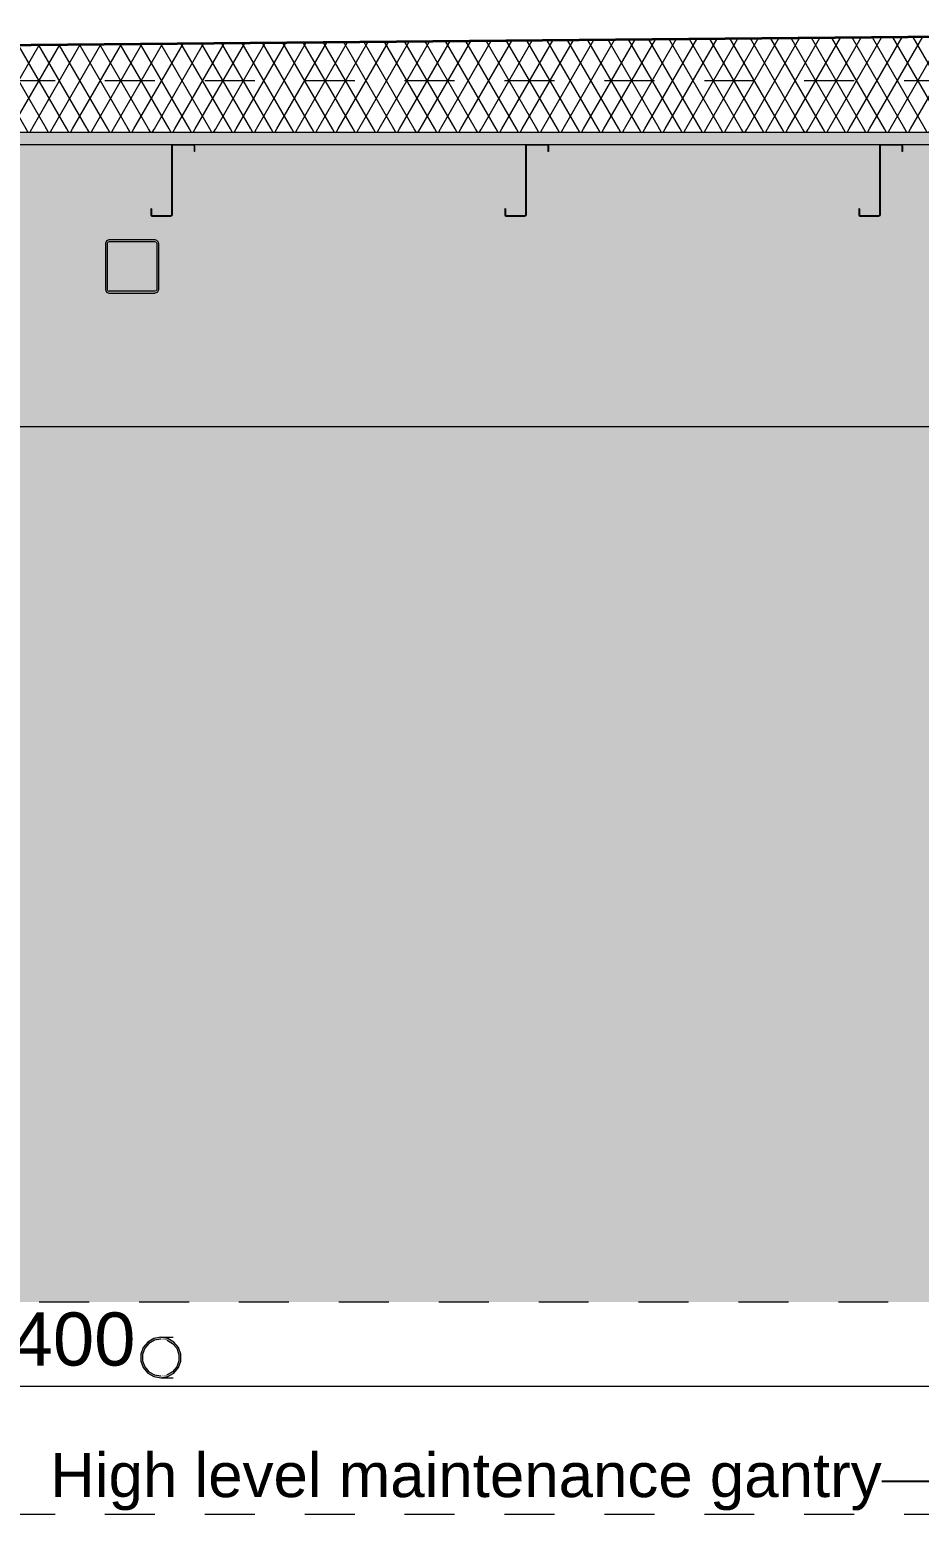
# Model space of a CAD drawing. Header units: millimetres. Extents: x -48147 to 1392261, y -496296 to 18123.
# Drawn here: x 1362008 to 1364522, y -483696 to -479502 of the extents above; entities that cross this region are included whole.
import ezdxf

# ---------------------------------------------------------------- set-up
doc = ezdxf.new("R2010")
doc.units = ezdxf.units.MM
doc.header["$MEASUREMENT"] = 0
doc.linetypes.add('Dashed', pattern=[2822.222233, 1411.111116, -1411.111116])
doc.linetypes.add('Wipeout_Contour', pattern=[1000, 0, -1000])
for name, color, linetype, lineweight, true_color in [('0_Pen_No__105', 7, 'Continuous', 15, 0xa6a6a6), ('A-20-M_Roof_Pen_No__53', 7, 'Continuous', 35, 0x444444), ('A-95-P_Drawing_Pen_No__62', 7, 'Continuous', 20, 0xaaaaaa), ('New_A-20-M_Roof_Pen_No__149', 7, 'Continuous', 0, 0x2a2a2a), ('New_A-20-M_Roof_Pen_No__81', 7, 'Continuous', 20, 0x6a6a6a)]:
    doc.layers.add(name, color=color, linetype=linetype, lineweight=lineweight, true_color=true_color)
for name, color, linetype, lineweight in [('0_Pen_No__191', 7, 'Continuous', 5), ('0_Pen_No__85', 8, 'Continuous', 20), ('A-20-M_Roof_Pen_No__85', 8, 'Continuous', 20), ('A-95-D_1_20_Pen_No__1', 7, 'Continuous', 13), ('A-95-P_Drawing_Pen_No__2', 8, 'Continuous', 15), ('New_A-20-M_Roof_Pen_No__4', 7, 'Continuous', 20), ('New_A-20-M_Roof_Pen_No__85', 8, 'Continuous', 20), ('New_S-280-M_STRUCT_FRAME.IFC Import_Pen_No__1', 7, 'Continuous', 13), ('New_S-280-M_STRUCT_FRAME.IFC Import_Pen_No__160', 5, 'Continuous', 200), ('New_S-280-M_STRUCT_FRAME.IFC Import_Pen_No__90', 8, 'Continuous', 20)]:
    doc.layers.add(name, color=color, linetype=linetype, lineweight=lineweight)
for name, color, linetype in [('A-20-M_Roof', 7, 'Continuous'), ('A-95-D_1_20', 7, 'Continuous'), ('A-95-P_Drawing', 7, 'Continuous'), ('New_A-20-M_Roof', 7, 'Continuous'), ('New_S-280-M_STRUCT_FRAME.IFC Import', 7, 'Continuous')]:
    doc.layers.add(name, color=color, linetype=linetype)
doc.styles.add('GENERATED_STYLE_1', font='')
doc.styles.add('GENERATED_STYLE_2', font='')
doc.styles.get('GENERATED_STYLE_1').set_extended_font_data('Swis721 BT')
doc.styles.get('GENERATED_STYLE_2').set_extended_font_data('Arial')
doc.dimstyles.new('GENERATED_STYLE__6', dxfattribs={"dimtxt": 150, "dimasz": 47.5, "dimexe": 0.18, "dimexo": 0, "dimgap": 0.09, "dimtad": 1, "dimtih": 1, "dimtoh": 1, "dimdec": 0, "dimzin": 0, "dimdsep": 46, "dimtxsty": 'GENERATED_STYLE_2', "dimblk": 'ARROWHEAD_2', "dimblk1": 'ARROWHEAD_2', "dimblk2": 'ARROWHEAD_2', "dimcen": 0.09, "dimclrd": 7, "dimclre": 7, "dimclrt": 7, "dimadec": 0, "dimazin": 0, "dimtfac": 1, "dimtdec": 4, "dimtmove": 0, "dimatfit": 3, "dimfxl": 1, "dimtolj": 1, "dimtzin": 0, "dimarcsym": 0})
doc.dimstyles.new('GENERATED_STYLE__8', dxfattribs={"dimtxt": 0.18, "dimasz": 182.4, "dimexe": 0.18, "dimexo": 0.0625, "dimgap": 0.09, "dimtad": 0, "dimtih": 1, "dimtoh": 1, "dimdec": 4, "dimzin": 0, "dimdsep": 46, "dimcen": 0.09, "dimadec": 0, "dimazin": 0, "dimtfac": 1, "dimtdec": 4, "dimtmove": 0, "dimatfit": 3, "dimldrblk": 'ARROWHEAD_5', "dimfxl": 1, "dimtolj": 1, "dimtzin": 0, "dimarcsym": 0})
pattern_1 = [(60, (1317838.7, -491795.517), (-43.30127, 25), []), (120, (1317838.7, -491795.517), (43.30127, 25), [])]

# ---------------------------------------------------------------- blocks, each defined once
blk = doc.blocks.new('Section Elem_90_1', base_point=(1317838.7, -491795.5))
at = {"layer": 'New_A-20-M_Roof_Pen_No__4', "linetype": 'Continuous'}
for p, q in [((1362412, -479826.5), (1361167.2, -479826.5)), ((1363412, -479826.5), (1362471.2, -479826.5)), ((1364412, -479826.5), (1363471.2, -479826.5)), ((1365412, -479826.5), (1364471.2, -479826.5))]:
    blk.add_line(p, q, dxfattribs=at)
at = {"layer": 'New_A-20-M_Roof_Pen_No__4', "linetype": 'Continuous', "flags": 128}
for points in [[(1362471.2, -479826.5), (1362471, -479826.5), (1362412, -479826.5)], [(1363471.2, -479826.5), (1363471, -479826.5), (1363412, -479826.5)], [(1364471.2, -479826.5), (1364471, -479826.5), (1364412, -479826.5)]]:
    blk.add_lwpolyline(points, dxfattribs=at)
at = {"color": 254, "linetype": 'Wipeout_Contour', "lineweight": 0, "ltscale": 5777474.497279745}
blk.add_wipeout([(1370945.7, -479791.5), (1370945.7, -479781.5), (1353754.3, -479781.5), (1353754.3, -479791.5)], dxfattribs=at).dxf.layer = 'New_A-20-M_Roof'
at = {"layer": 'New_A-20-M_Roof_Pen_No__81', "linetype": 'Continuous', "lineweight": 0, "true_color": 0x353535}
blk.add_hatch(color=250, dxfattribs=at).paths.add_polyline_path([(1353754.3, -479826.5), (1370945.7, -479826.5), (1370945.7, -479791.5), (1353754.3, -479791.5)])
at = {"layer": 'New_A-20-M_Roof_Pen_No__85', "linetype": 'Continuous'}
h = blk.add_hatch(dxfattribs=at)
h.set_pattern_fill('Batt_Insulation_0001', color=256, style=0, pattern_type=2)
h.set_pattern_definition(pattern_1)
h.paths.add_polyline_path([(1370945.7, -479791.5), (1370945.7, -479781.5), (1353754.3, -479781.5), (1353754.3, -479791.5)])
at = {"layer": 'New_A-20-M_Roof_Pen_No__149', "linetype": 'Continuous'}
blk.add_line((1370945.7, -479791.5), (1353754.3, -479791.5), dxfattribs=at)
blk = doc.blocks.new('Section Elem_93_1', base_point=(1317838.7, -491795.5))
at = {"color": 254, "linetype": 'Wipeout_Contour', "lineweight": 0, "ltscale": 5768886.640190291}
blk.add_wipeout([(1353754.3, -479620.4), (1366656.6, -479502.7), (1366451.9, -479502.9), (1353754.3, -479618.7)], dxfattribs=at).dxf.layer = 'A-20-M_Roof'
at = {"color": 254, "linetype": 'Wipeout_Contour', "lineweight": 0, "ltscale": 5768197.533775664}
blk.add_wipeout([(1353754.3, -479614.4), (1353754.3, -479618.7), (1366451.1, -479502.9), (1365928.9, -479503.3)], dxfattribs=at).dxf.layer = 'A-20-M_Roof'
at = {"color": 254, "linetype": 'Wipeout_Contour', "lineweight": 0, "ltscale": 5767355.52019865}
blk.add_wipeout([(1353754.3, -479611.7), (1353754.3, -479613.9), (1365879.3, -479503.4), (1365610.7, -479503.6)], dxfattribs=at).dxf.layer = 'A-20-M_Roof'
at = {"color": 254, "linetype": 'Wipeout_Contour', "lineweight": 0, "ltscale": 5767656.564713323}
blk.add_wipeout([(1353754.3, -479614), (1353754.3, -479614.4), (1365928.2, -479503.3), (1365880.1, -479503.4)], dxfattribs=at).dxf.layer = 'A-20-M_Roof'
at = {"color": 254, "linetype": 'Wipeout_Contour', "lineweight": 0, "ltscale": 7218921.064557364}
blk.add_wipeout([(1366656.6, -479502.7), (1353754.3, -479620.4), (1353754.3, -479781.5), (1367377.7, -479781.5), (1367377.7, -479501.5)], dxfattribs=at).dxf.layer = 'A-20-M_Roof'
at = {"layer": 'A-20-M_Roof_Pen_No__85', "linetype": 'Continuous'}
h = blk.add_hatch(dxfattribs=at)
h.set_pattern_fill('Batt_Insulation_0001', color=256, style=0, pattern_type=2)
h.set_pattern_definition(pattern_1)
h.paths.add_polyline_path([(1366656.6, -479502.7), (1353754.3, -479620.4), (1353754.3, -479781.5), (1367377.7, -479781.5), (1367377.7, -479501.5)])
at = {"layer": 'A-20-M_Roof_Pen_No__53', "linetype": 'Continuous', "flags": 128}
blk.add_lwpolyline([(1367377.7, -479501.5), (1366656.6, -479502.7), (1353754.3, -479620.4)], dxfattribs=at)
blk = doc.blocks.new('Section Elem_104_1', base_point=(1317838.7, -491795.5))
at = {"layer": 'New_S-280-M_STRUCT_FRAME.IFC Import_Pen_No__160', "linetype": 'Continuous', "lineweight": 0, "true_color": 0x00007f}
h = blk.add_hatch(color=176, dxfattribs=at)
h.paths.add_polyline_path([(1362222.3, -480105.5), (1362222.3, -480235.5), (1362225.2, -480242.6), (1362232.3, -480245.5), (1362362.3, -480245.5), (1362369.3, -480242.6), (1362372.3, -480235.5), (1362372.3, -480105.5), (1362369.3, -480098.4), (1362362.3, -480095.5), (1362232.3, -480095.5), (1362225.2, -480098.4)])
h.paths.add_polyline_path([(1362362.3, -480100.5), (1362365.8, -480102), (1362367.3, -480105.5), (1362367.3, -480235.5), (1362365.8, -480239.1), (1362362.3, -480240.5), (1362232.3, -480240.5), (1362228.7, -480239.1), (1362227.3, -480235.5), (1362227.3, -480105.5), (1362228.7, -480102), (1362232.3, -480100.5)], flags=0)
at = {"layer": 'New_S-280-M_STRUCT_FRAME.IFC Import_Pen_No__1', "linetype": 'Continuous', "flags": 128}
for points in [[(1362225.2, -480098.4), (1362222.3, -480105.5), (1362222.3, -480235.5), (1362225.2, -480242.6)], [(1362362.3, -480095.5), (1362232.3, -480095.5), (1362225.2, -480098.4)], [(1362365.8, -480102), (1362362.3, -480100.5), (1362232.4, -480100.5)], [(1362365.8, -480102), (1362367.3, -480105.5), (1362367.3, -480235.5), (1362365.8, -480239.1)], [(1362225.2, -480242.6), (1362232.3, -480245.5), (1362362.3, -480245.5)], [(1362365.8, -480239.1), (1362362.3, -480240.5), (1362232.4, -480240.5)]]:
    blk.add_lwpolyline(points, dxfattribs=at)
blk = doc.blocks.new('Section Elem_120_1', base_point=(1317838.7, -491795.5))
at = {"layer": 'New_S-280-M_STRUCT_FRAME.IFC Import_Pen_No__160', "linetype": 'Continuous', "lineweight": 0, "true_color": 0x00007f}
blk.add_hatch(color=176, dxfattribs=at).paths.add_polyline_path([(1364474, -479829.5), (1364473.2, -479827.4), (1364471, -479826.5), (1364412, -479826.5), (1364409.9, -479827.4), (1364409, -479829.5), (1364409, -480025.5), (1364408.6, -480026.6), (1364407.5, -480027), (1364353.5, -480027), (1364352.5, -480026.6), (1364352, -480025.5), (1364352, -480007.5), (1364350.5, -480007.5), (1364350.5, -480025.5), (1364351.4, -480027.6), (1364353.5, -480028.5), (1364407.5, -480028.5), (1364409.7, -480027.6), (1364410.5, -480025.5), (1364410.5, -479829.5), (1364411, -479828.5), (1364412, -479828), (1364471, -479828), (1364472.1, -479828.5), (1364472.5, -479829.5), (1364472.5, -479845.5), (1364474, -479845.5)])
at = {"layer": 'New_S-280-M_STRUCT_FRAME.IFC Import_Pen_No__1', "linetype": 'Continuous'}
for p, q in [((1364412, -479826.5), (1364409.9, -479827.4)), ((1364474, -479845.5), (1364472.5, -479845.5)), ((1364352, -480007.5), (1364350.5, -480007.5))]:
    blk.add_line(p, q, dxfattribs=at)
at = {"layer": 'New_S-280-M_STRUCT_FRAME.IFC Import_Pen_No__1', "linetype": 'Continuous', "flags": 128}
for points in [[(1364409.9, -479827.4), (1364409, -479829.5), (1364409, -480025.5), (1364408.6, -480026.6)], [(1364472.1, -479828.5), (1364471, -479828), (1364412.2, -479828)], [(1364472.1, -479828.5), (1364472.5, -479829.5), (1364472.5, -479845.5)], [(1364350.5, -480007.5), (1364350.5, -480025.5), (1364351.4, -480027.6)], [(1364351.4, -480027.6), (1364353.5, -480028.5), (1364407.5, -480028.5)], [(1364408.6, -480026.6), (1364407.5, -480027), (1364353.7, -480027)]]:
    blk.add_lwpolyline(points, dxfattribs=at)
blk = doc.blocks.new('Section Elem_121_1', base_point=(1317838.7, -491795.5))
at = {"layer": 'New_S-280-M_STRUCT_FRAME.IFC Import_Pen_No__160', "linetype": 'Continuous', "lineweight": 0, "true_color": 0x00007f}
blk.add_hatch(color=176, dxfattribs=at).paths.add_polyline_path([(1363474, -479829.5), (1363473.2, -479827.4), (1363471, -479826.5), (1363412, -479826.5), (1363409.9, -479827.4), (1363409, -479829.5), (1363409, -480025.5), (1363408.6, -480026.6), (1363407.5, -480027), (1363353.5, -480027), (1363352.5, -480026.6), (1363352, -480025.5), (1363352, -480007.5), (1363350.5, -480007.5), (1363350.5, -480025.5), (1363351.4, -480027.6), (1363353.5, -480028.5), (1363407.5, -480028.5), (1363409.7, -480027.6), (1363410.5, -480025.5), (1363410.5, -479829.5), (1363411, -479828.5), (1363412, -479828), (1363471, -479828), (1363472.1, -479828.5), (1363472.5, -479829.5), (1363472.5, -479845.5), (1363474, -479845.5)])
at = {"layer": 'New_S-280-M_STRUCT_FRAME.IFC Import_Pen_No__1', "linetype": 'Continuous'}
for p, q in [((1363412, -479826.5), (1363409.9, -479827.4)), ((1363474, -479845.5), (1363472.5, -479845.5)), ((1363352, -480007.5), (1363350.5, -480007.5))]:
    blk.add_line(p, q, dxfattribs=at)
at = {"layer": 'New_S-280-M_STRUCT_FRAME.IFC Import_Pen_No__1', "linetype": 'Continuous', "flags": 128}
for points in [[(1363409.9, -479827.4), (1363409, -479829.5), (1363409, -480025.5), (1363408.6, -480026.6)], [(1363472.1, -479828.5), (1363471, -479828), (1363412.2, -479828)], [(1363472.1, -479828.5), (1363472.5, -479829.5), (1363472.5, -479845.5)], [(1363350.5, -480007.5), (1363350.5, -480025.5), (1363351.4, -480027.6)], [(1363351.4, -480027.6), (1363353.5, -480028.5), (1363407.5, -480028.5)], [(1363408.6, -480026.6), (1363407.5, -480027), (1363353.7, -480027)]]:
    blk.add_lwpolyline(points, dxfattribs=at)
blk = doc.blocks.new('Section Elem_122_1', base_point=(1317838.7, -491795.5))
at = {"layer": 'New_S-280-M_STRUCT_FRAME.IFC Import_Pen_No__160', "linetype": 'Continuous', "lineweight": 0, "true_color": 0x00007f}
blk.add_hatch(color=176, dxfattribs=at).paths.add_polyline_path([(1362474, -479829.5), (1362473.2, -479827.4), (1362471, -479826.5), (1362412, -479826.5), (1362409.9, -479827.4), (1362409, -479829.5), (1362409, -480025.5), (1362408.6, -480026.6), (1362407.5, -480027), (1362353.5, -480027), (1362352.5, -480026.6), (1362352, -480025.5), (1362352, -480007.5), (1362350.5, -480007.5), (1362350.5, -480025.5), (1362351.4, -480027.6), (1362353.5, -480028.5), (1362407.5, -480028.5), (1362409.7, -480027.6), (1362410.5, -480025.5), (1362410.5, -479829.5), (1362411, -479828.5), (1362412, -479828), (1362471, -479828), (1362472.1, -479828.5), (1362472.5, -479829.5), (1362472.5, -479845.5), (1362474, -479845.5)])
at = {"layer": 'New_S-280-M_STRUCT_FRAME.IFC Import_Pen_No__1', "linetype": 'Continuous'}
for p, q in [((1362412, -479826.5), (1362409.9, -479827.4)), ((1362474, -479845.5), (1362472.5, -479845.5)), ((1362352, -480007.5), (1362350.5, -480007.5))]:
    blk.add_line(p, q, dxfattribs=at)
at = {"layer": 'New_S-280-M_STRUCT_FRAME.IFC Import_Pen_No__1', "linetype": 'Continuous', "flags": 128}
for points in [[(1362409.9, -479827.4), (1362409, -479829.5), (1362409, -480025.5), (1362408.6, -480026.6)], [(1362472.1, -479828.5), (1362471, -479828), (1362412.2, -479828)], [(1362472.1, -479828.5), (1362472.5, -479829.5), (1362472.5, -479845.5)], [(1362350.5, -480007.5), (1362350.5, -480025.5), (1362351.4, -480027.6)], [(1362351.4, -480027.6), (1362353.5, -480028.5), (1362407.5, -480028.5)], [(1362408.6, -480026.6), (1362407.5, -480027), (1362353.7, -480027)]]:
    blk.add_lwpolyline(points, dxfattribs=at)
blk = doc.blocks.new('Section Elem_133_1', base_point=(1317838.7, -491795.5))
at = {"color": 254, "linetype": 'Wipeout_Contour', "lineweight": 0, "ltscale": 5782180.408232628}
blk.add_wipeout([(1362385.5, -483195.5), (1362405.1, -483199), (1362405.1, -483199), (1362385.6, -483195.5)], dxfattribs=at).dxf.layer = 'New_S-280-M_STRUCT_FRAME.IFC Import'
at = {"color": 254, "linetype": 'Wipeout_Contour', "lineweight": 0, "ltscale": 5782328.641701037}
blk.add_wipeout([(1362385.5, -483309.8), (1362385.6, -483309.8), (1362405.1, -483306.4), (1362405.1, -483306.4)], dxfattribs=at).dxf.layer = 'New_S-280-M_STRUCT_FRAME.IFC Import'
at = {"color": 254, "linetype": 'Wipeout_Contour', "lineweight": 0, "ltscale": 5782218.273616447}
blk.add_wipeout([(1362403, -483195.5), (1362388.2, -483195.5), (1362407.8, -483199), (1362422.5, -483199)], dxfattribs=at).dxf.layer = 'New_S-280-M_STRUCT_FRAME.IFC Import'
at = {"color": 254, "linetype": 'Wipeout_Contour', "lineweight": 0, "ltscale": 5782332.94426889}
blk.add_wipeout([(1362405.9, -483306.4), (1362386.3, -483309.8), (1362387, -483309.8), (1362406.6, -483306.4)], dxfattribs=at).dxf.layer = 'New_S-280-M_STRUCT_FRAME.IFC Import'
at = {"layer": 'New_S-280-M_STRUCT_FRAME.IFC Import_Pen_No__1', "linetype": 'Continuous'}
blk.add_line((1362378.5, -483195.5), (1362378.6, -483195.5), dxfattribs=at)
at = {"layer": 'New_S-280-M_STRUCT_FRAME.IFC Import_Pen_No__90', "linetype": 'Continuous'}
blk.add_line((1362378.7, -483195.5), (1362378.5, -483195.5), dxfattribs=at)
at = {"color": 254, "linetype": 'Wipeout_Contour', "lineweight": 0, "ltscale": 5782246.615579471}
blk.add_wipeout([(1362403.1, -483195.5), (1362403.1, -483195.5), (1362422.7, -483199), (1362422.7, -483199)], dxfattribs=at).dxf.layer = 'New_S-280-M_STRUCT_FRAME.IFC Import'
at = {"color": 254, "linetype": 'Wipeout_Contour', "lineweight": 0, "ltscale": 5782366.506114351}
blk.add_wipeout([(1362388.2, -483309.8), (1362403, -483309.8), (1362422.5, -483306.4), (1362407.8, -483306.4)], dxfattribs=at).dxf.layer = 'New_S-280-M_STRUCT_FRAME.IFC Import'
at = {"layer": 'New_S-280-M_STRUCT_FRAME.IFC Import_Pen_No__1', "linetype": 'Continuous', "flags": 128}
blk.add_lwpolyline([(1362378.5, -483195.5), (1362358.9, -483199), (1362341.7, -483208.9), (1362328.9, -483224.1), (1362322.1, -483242.7), (1362322.1, -483262.6), (1362328.9, -483281.2), (1362341.7, -483296.4), (1362358.9, -483306.4), (1362378.5, -483309.8), (1362378.6, -483309.8)], dxfattribs=at)
at = {"layer": 'New_S-280-M_STRUCT_FRAME.IFC Import_Pen_No__90', "linetype": 'Continuous'}
blk.add_line((1362378.7, -483309.8), (1362378.5, -483309.8), dxfattribs=at)
at = {"color": 254, "linetype": 'Wipeout_Contour', "lineweight": 0, "ltscale": 5782252.799814396}
blk.add_wipeout([(1362404.8, -483195.5), (1362404.7, -483195.5), (1362424.3, -483199), (1362424.4, -483199)], dxfattribs=at).dxf.layer = 'New_S-280-M_STRUCT_FRAME.IFC Import'
at = {"color": 254, "linetype": 'Wipeout_Contour', "lineweight": 0, "ltscale": 5782394.847350633}
blk.add_wipeout([(1362403.1, -483309.8), (1362403.1, -483309.8), (1362422.7, -483306.4), (1362422.7, -483306.4)], dxfattribs=at).dxf.layer = 'New_S-280-M_STRUCT_FRAME.IFC Import'
at = {"color": 254, "linetype": 'Wipeout_Contour', "lineweight": 0, "ltscale": 5782401.031427026}
blk.add_wipeout([(1362424.3, -483306.4), (1362404.7, -483309.8), (1362404.8, -483309.8), (1362424.4, -483306.4)], dxfattribs=at).dxf.layer = 'New_S-280-M_STRUCT_FRAME.IFC Import'
at = {"layer": 'New_S-280-M_STRUCT_FRAME.IFC Import_Pen_No__160', "linetype": 'Continuous', "lineweight": 0, "true_color": 0x00007f}
h = blk.add_hatch(color=176, dxfattribs=at)
h.paths.add_polyline_path([(1362378.5, -483309.8), (1362398.1, -483306.4), (1362415.3, -483296.4), (1362428.1, -483281.2), (1362434.9, -483262.6), (1362434.9, -483242.7), (1362428.1, -483224.1), (1362415.3, -483208.9), (1362398.1, -483199), (1362378.5, -483195.5), (1362358.9, -483199), (1362341.7, -483208.9), (1362328.9, -483224.1), (1362322.1, -483242.7), (1362322.1, -483262.6), (1362328.9, -483281.2), (1362341.7, -483296.4), (1362358.9, -483306.4)])
h.paths.add_polyline_path([(1362378.5, -483304.8), (1362360.6, -483301.7), (1362344.9, -483292.6), (1362333.3, -483278.7), (1362327.1, -483261.7), (1362327.1, -483243.6), (1362333.3, -483226.6), (1362344.9, -483212.7), (1362360.6, -483203.7), (1362378.5, -483200.5), (1362396.4, -483203.7), (1362412.1, -483212.7), (1362423.8, -483226.6), (1362430, -483243.6), (1362430, -483261.7), (1362423.8, -483278.7), (1362412.1, -483292.6), (1362396.4, -483301.7)], flags=0)
at = {"layer": 'New_S-280-M_STRUCT_FRAME.IFC Import_Pen_No__1', "linetype": 'Continuous', "flags": 128}
blk.add_lwpolyline([(1362378.6, -483200.5), (1362396.4, -483203.7), (1362412.1, -483212.7), (1362423.8, -483226.6), (1362430, -483243.6), (1362430, -483261.7), (1362423.8, -483278.7), (1362412.1, -483292.6), (1362396.4, -483301.7), (1362378.6, -483304.8)], dxfattribs=at)
blk = doc.blocks.new('Section Elem_147_1', base_point=(1317838.7, -491795.5))
at = {"layer": 'New_S-280-M_STRUCT_FRAME.IFC Import_Pen_No__160', "linetype": 'Continuous', "lineweight": 0, "true_color": 0x00007f}
for points in [[(1362227.3, -480105.5), (1362227.3, -480235.5), (1362228.7, -480239.1), (1362232.3, -480240.5), (1362232.4, -480240.5), (1362228.9, -480239.1), (1362227.4, -480235.5), (1362227.4, -480105.5), (1362228.9, -480102), (1362232.4, -480100.5), (1362232.3, -480100.5), (1362228.7, -480102)], [(1362362.3, -480245.5), (1362362.4, -480245.5), (1362369.5, -480242.6), (1362372.4, -480235.5), (1362372.4, -480105.5), (1362369.5, -480098.4), (1362362.4, -480095.5), (1362362.3, -480095.5), (1362369.3, -480098.4), (1362372.3, -480105.5), (1362372.3, -480235.5), (1362369.3, -480242.6)]]:
    blk.add_hatch(color=176, dxfattribs=at).paths.add_polyline_path(points)
at = {"layer": 'New_S-280-M_STRUCT_FRAME.IFC Import_Pen_No__1', "linetype": 'Continuous'}
for p, q in [((1362232.4, -480100.5), (1362228.9, -480102)), ((1362228.9, -480239.1), (1362232.4, -480240.5))]:
    blk.add_line(p, q, dxfattribs=at)
at = {"layer": 'New_S-280-M_STRUCT_FRAME.IFC Import_Pen_No__1', "linetype": 'Continuous', "flags": 128}
for points in [[(1362228.9, -480102), (1362227.4, -480105.5), (1362227.4, -480235.5), (1362228.9, -480239.1)], [(1362369.5, -480098.4), (1362362.4, -480095.5), (1362362.3, -480095.5)], [(1362369.5, -480098.4), (1362372.4, -480105.5), (1362372.4, -480235.5), (1362369.5, -480242.6)], [(1362369.5, -480242.6), (1362362.4, -480245.5), (1362362.3, -480245.5)]]:
    blk.add_lwpolyline(points, dxfattribs=at)
blk = doc.blocks.new('Section Elem_162_1', base_point=(1317838.7, -491795.5))
at = {"layer": 'New_S-280-M_STRUCT_FRAME.IFC Import_Pen_No__160', "linetype": 'Continuous', "lineweight": 0, "true_color": 0x00007f}
for points in [[(1364409.7, -480027.6), (1364407.5, -480028.5), (1364407.7, -480028.5), (1364409.8, -480027.6), (1364410.7, -480025.5), (1364410.7, -479829.5), (1364411.1, -479828.5), (1364412.2, -479828), (1364412, -479828), (1364411, -479828.5), (1364410.5, -479829.5), (1364410.5, -480025.5)], [(1364471, -479826.5), (1364473.2, -479827.4), (1364474, -479829.5), (1364474, -479845.5), (1364474.2, -479845.5), (1364474.2, -479829.5), (1364473.3, -479827.4), (1364471.2, -479826.5)], [(1364352.2, -480007.5), (1364352, -480007.5), (1364352, -480025.5), (1364352.5, -480026.6), (1364353.5, -480027), (1364353.7, -480027), (1364352.6, -480026.6), (1364352.2, -480025.5)]]:
    blk.add_hatch(color=176, dxfattribs=at).paths.add_polyline_path(points)
at = {"layer": 'New_S-280-M_STRUCT_FRAME.IFC Import_Pen_No__1', "linetype": 'Continuous'}
for p, q in [((1364412.2, -479828), (1364411.1, -479828.5)), ((1364471.2, -479826.5), (1364473.3, -479827.4)), ((1364474.2, -479845.5), (1364474, -479845.5)), ((1364352.2, -480007.5), (1364352, -480007.5)), ((1364352.6, -480026.6), (1364353.7, -480027))]:
    blk.add_line(p, q, dxfattribs=at)
at = {"layer": 'New_S-280-M_STRUCT_FRAME.IFC Import_Pen_No__1', "linetype": 'Continuous', "flags": 128}
for points in [[(1364411.1, -479828.5), (1364410.7, -479829.5), (1364410.7, -480025.5), (1364409.8, -480027.6)], [(1364473.3, -479827.4), (1364474.2, -479829.5), (1364474.2, -479845.5)], [(1364352.2, -480007.5), (1364352.2, -480025.5), (1364352.6, -480026.6)], [(1364409.8, -480027.6), (1364407.7, -480028.5), (1364407.5, -480028.5)]]:
    blk.add_lwpolyline(points, dxfattribs=at)
blk = doc.blocks.new('Section Elem_163_1', base_point=(1317838.7, -491795.5))
at = {"layer": 'New_S-280-M_STRUCT_FRAME.IFC Import_Pen_No__160', "linetype": 'Continuous', "lineweight": 0, "true_color": 0x00007f}
for points in [[(1363409.7, -480027.6), (1363407.5, -480028.5), (1363407.7, -480028.5), (1363409.8, -480027.6), (1363410.7, -480025.5), (1363410.7, -479829.5), (1363411.1, -479828.5), (1363412.2, -479828), (1363412, -479828), (1363411, -479828.5), (1363410.5, -479829.5), (1363410.5, -480025.5)], [(1363471, -479826.5), (1363473.2, -479827.4), (1363474, -479829.5), (1363474, -479845.5), (1363474.2, -479845.5), (1363474.2, -479829.5), (1363473.3, -479827.4), (1363471.2, -479826.5)], [(1363352.2, -480007.5), (1363352, -480007.5), (1363352, -480025.5), (1363352.5, -480026.6), (1363353.5, -480027), (1363353.7, -480027), (1363352.6, -480026.6), (1363352.2, -480025.5)]]:
    blk.add_hatch(color=176, dxfattribs=at).paths.add_polyline_path(points)
at = {"layer": 'New_S-280-M_STRUCT_FRAME.IFC Import_Pen_No__1', "linetype": 'Continuous'}
for p, q in [((1363412.2, -479828), (1363411.1, -479828.5)), ((1363471.2, -479826.5), (1363473.3, -479827.4)), ((1363474.2, -479845.5), (1363474, -479845.5)), ((1363352.2, -480007.5), (1363352, -480007.5)), ((1363352.6, -480026.6), (1363353.7, -480027))]:
    blk.add_line(p, q, dxfattribs=at)
at = {"layer": 'New_S-280-M_STRUCT_FRAME.IFC Import_Pen_No__1', "linetype": 'Continuous', "flags": 128}
for points in [[(1363411.1, -479828.5), (1363410.7, -479829.5), (1363410.7, -480025.5), (1363409.8, -480027.6)], [(1363473.3, -479827.4), (1363474.2, -479829.5), (1363474.2, -479845.5)], [(1363352.2, -480007.5), (1363352.2, -480025.5), (1363352.6, -480026.6)], [(1363409.8, -480027.6), (1363407.7, -480028.5), (1363407.5, -480028.5)]]:
    blk.add_lwpolyline(points, dxfattribs=at)
blk = doc.blocks.new('Section Elem_164_1', base_point=(1317838.7, -491795.5))
at = {"layer": 'New_S-280-M_STRUCT_FRAME.IFC Import_Pen_No__160', "linetype": 'Continuous', "lineweight": 0, "true_color": 0x00007f}
for points in [[(1362409.7, -480027.6), (1362407.5, -480028.5), (1362407.7, -480028.5), (1362409.8, -480027.6), (1362410.7, -480025.5), (1362410.7, -479829.5), (1362411.1, -479828.5), (1362412.2, -479828), (1362412, -479828), (1362411, -479828.5), (1362410.5, -479829.5), (1362410.5, -480025.5)], [(1362471, -479826.5), (1362473.2, -479827.4), (1362474, -479829.5), (1362474, -479845.5), (1362474.2, -479845.5), (1362474.2, -479829.5), (1362473.3, -479827.4), (1362471.2, -479826.5)], [(1362352.2, -480007.5), (1362352, -480007.5), (1362352, -480025.5), (1362352.5, -480026.6), (1362353.5, -480027), (1362353.7, -480027), (1362352.6, -480026.6), (1362352.2, -480025.5)]]:
    blk.add_hatch(color=176, dxfattribs=at).paths.add_polyline_path(points)
at = {"layer": 'New_S-280-M_STRUCT_FRAME.IFC Import_Pen_No__1', "linetype": 'Continuous'}
for p, q in [((1362412.2, -479828), (1362411.1, -479828.5)), ((1362471.2, -479826.5), (1362473.3, -479827.4)), ((1362474.2, -479845.5), (1362474, -479845.5)), ((1362352.2, -480007.5), (1362352, -480007.5)), ((1362352.6, -480026.6), (1362353.7, -480027))]:
    blk.add_line(p, q, dxfattribs=at)
at = {"layer": 'New_S-280-M_STRUCT_FRAME.IFC Import_Pen_No__1', "linetype": 'Continuous', "flags": 128}
for points in [[(1362411.1, -479828.5), (1362410.7, -479829.5), (1362410.7, -480025.5), (1362409.8, -480027.6)], [(1362473.3, -479827.4), (1362474.2, -479829.5), (1362474.2, -479845.5)], [(1362352.2, -480007.5), (1362352.2, -480025.5), (1362352.6, -480026.6)], [(1362409.8, -480027.6), (1362407.7, -480028.5), (1362407.5, -480028.5)]]:
    blk.add_lwpolyline(points, dxfattribs=at)
blk = doc.blocks.new('Section Elem_175_1', base_point=(1317838.7, -491795.5))
at = {"color": 254, "linetype": 'Wipeout_Contour', "lineweight": 0, "ltscale": 5782100.025671229}
blk.add_wipeout([(1362378.6, -483200.5), (1362360.8, -483203.7), (1362367.7, -483203.7), (1362382, -483201.1)], dxfattribs=at).dxf.layer = 'New_S-280-M_STRUCT_FRAME.IFC Import'
at = {"color": 254, "linetype": 'Wipeout_Contour', "lineweight": 0, "ltscale": 5782234.742026192}
blk.add_wipeout([(1362367.7, -483301.7), (1362360.8, -483301.7), (1362378.6, -483304.8), (1362382, -483304.2)], dxfattribs=at).dxf.layer = 'New_S-280-M_STRUCT_FRAME.IFC Import'
at = {"color": 254, "linetype": 'Wipeout_Contour', "lineweight": 0, "ltscale": 5782135.262491703}
blk.add_wipeout([(1362367.7, -483203.7), (1362385.2, -483203.7), (1362390.8, -483202.7), (1362382, -483201.1)], dxfattribs=at).dxf.layer = 'New_S-280-M_STRUCT_FRAME.IFC Import'
at = {"color": 254, "linetype": 'Wipeout_Contour', "lineweight": 0, "ltscale": 5782268.259625699}
blk.add_wipeout([(1362367.7, -483301.7), (1362382, -483304.2), (1362390.8, -483302.7), (1362385.2, -483301.7)], dxfattribs=at).dxf.layer = 'New_S-280-M_STRUCT_FRAME.IFC Import'
at = {"color": 254, "linetype": 'Wipeout_Contour', "lineweight": 0, "ltscale": 5782163.056333273}
blk.add_wipeout([(1362385.3, -483203.7), (1362386.9, -483203.7), (1362391.6, -483202.8), (1362390.8, -483202.7)], dxfattribs=at).dxf.layer = 'New_S-280-M_STRUCT_FRAME.IFC Import'
at = {"color": 254, "linetype": 'Wipeout_Contour', "lineweight": 0, "ltscale": 5782295.234803891}
blk.add_wipeout([(1362386.9, -483301.7), (1362385.3, -483301.7), (1362390.8, -483302.7), (1362391.6, -483302.5)], dxfattribs=at).dxf.layer = 'New_S-280-M_STRUCT_FRAME.IFC Import'
at = {"color": 254, "linetype": 'Wipeout_Contour', "lineweight": 0, "ltscale": 5782178.408625198}
blk.add_wipeout([(1362391.6, -483202.8), (1362386.9, -483203.7), (1362395.9, -483203.7), (1362396.2, -483203.6)], dxfattribs=at).dxf.layer = 'New_S-280-M_STRUCT_FRAME.IFC Import'
at = {"color": 254, "linetype": 'Wipeout_Contour', "lineweight": 0, "ltscale": 5782309.420084699}
blk.add_wipeout([(1362386.9, -483301.7), (1362391.6, -483302.5), (1362396.2, -483301.7), (1362395.9, -483301.7)], dxfattribs=at).dxf.layer = 'New_S-280-M_STRUCT_FRAME.IFC Import'
at = {"color": 254, "linetype": 'Wipeout_Contour', "lineweight": 0, "ltscale": 5782101.367663365}
blk.add_wipeout([(1362345.1, -483212.7), (1362380.2, -483212.7), (1362395.9, -483203.7), (1362360.8, -483203.7)], dxfattribs=at).dxf.layer = 'New_S-280-M_STRUCT_FRAME.IFC Import'
at = {"color": 254, "linetype": 'Wipeout_Contour', "lineweight": 0, "ltscale": 5782220.319252018}
blk.add_wipeout([(1362345.1, -483292.6), (1362360.8, -483301.7), (1362395.9, -483301.7), (1362380.2, -483292.6)], dxfattribs=at).dxf.layer = 'New_S-280-M_STRUCT_FRAME.IFC Import'
at = {"color": 254, "linetype": 'Wipeout_Contour', "lineweight": 0, "ltscale": 5782065.083338507}
blk.add_wipeout([(1362345.1, -483212.7), (1362333.4, -483226.6), (1362368.5, -483226.6), (1362380.2, -483212.7)], dxfattribs=at).dxf.layer = 'New_S-280-M_STRUCT_FRAME.IFC Import'
at = {"color": 254, "linetype": 'Wipeout_Contour', "lineweight": 0, "ltscale": 5782153.373206599}
blk.add_wipeout([(1362333.4, -483278.7), (1362345.1, -483292.6), (1362380.2, -483292.6), (1362368.5, -483278.7)], dxfattribs=at).dxf.layer = 'New_S-280-M_STRUCT_FRAME.IFC Import'
at = {"color": 254, "linetype": 'Wipeout_Contour', "lineweight": 0, "ltscale": 5782167.401635562}
blk.add_wipeout([(1362378.7, -483195.5), (1362398.2, -483199), (1362405.1, -483199), (1362385.5, -483195.5)], dxfattribs=at).dxf.layer = 'New_S-280-M_STRUCT_FRAME.IFC Import'
at = {"color": 254, "linetype": 'Wipeout_Contour', "lineweight": 0, "ltscale": 5782099.027804988}
blk.add_wipeout([(1362327.2, -483261.7), (1362333.4, -483278.7), (1362368.5, -483278.7), (1362362.3, -483261.7)], dxfattribs=at).dxf.layer = 'New_S-280-M_STRUCT_FRAME.IFC Import'
at = {"color": 254, "linetype": 'Wipeout_Contour', "lineweight": 0, "ltscale": 5782185.486571251}
blk.add_wipeout([(1362388.2, -483195.5), (1362385.6, -483195.5), (1362405.1, -483199), (1362407.8, -483199)], dxfattribs=at).dxf.layer = 'New_S-280-M_STRUCT_FRAME.IFC Import'
at = {"color": 254, "linetype": 'Wipeout_Contour', "lineweight": 0, "ltscale": 5782063.838320311}
blk.add_wipeout([(1362327.2, -483243.6), (1362327.2, -483261.7), (1362362.3, -483261.7), (1362362.3, -483243.6)], dxfattribs=at).dxf.layer = 'New_S-280-M_STRUCT_FRAME.IFC Import'
at = {"color": 254, "linetype": 'Wipeout_Contour', "lineweight": 0, "ltscale": 5782052.049482192}
blk.add_wipeout([(1362327.2, -483243.6), (1362362.3, -483243.6), (1362368.5, -483226.6), (1362333.4, -483226.6)], dxfattribs=at).dxf.layer = 'New_S-280-M_STRUCT_FRAME.IFC Import'
at = {"color": 254, "linetype": 'Wipeout_Contour', "lineweight": 0, "ltscale": 5782246.298950957}
blk.add_wipeout([(1362403.1, -483195.5), (1362403, -483195.5), (1362422.5, -483199), (1362422.7, -483199)], dxfattribs=at).dxf.layer = 'New_S-280-M_STRUCT_FRAME.IFC Import'
at = {"color": 254, "linetype": 'Wipeout_Contour', "lineweight": 0, "ltscale": 5782249.707694415}
blk.add_wipeout([(1362404.7, -483195.5), (1362403.1, -483195.5), (1362422.7, -483199), (1362424.3, -483199)], dxfattribs=at).dxf.layer = 'New_S-280-M_STRUCT_FRAME.IFC Import'
at = {"color": 254, "linetype": 'Wipeout_Contour', "lineweight": 0, "ltscale": 5782269.852754385}
blk.add_wipeout([(1362413.8, -483195.5), (1362404.8, -483195.5), (1362424.4, -483199), (1362433.4, -483199)], dxfattribs=at).dxf.layer = 'New_S-280-M_STRUCT_FRAME.IFC Import'
at = {"color": 254, "linetype": 'Wipeout_Contour', "lineweight": 0, "ltscale": 5782298.974578789}
blk.add_wipeout([(1362398.2, -483199), (1362415.5, -483208.9), (1362450.6, -483208.9), (1362433.4, -483199)], dxfattribs=at).dxf.layer = 'New_S-280-M_STRUCT_FRAME.IFC Import'
at = {"layer": 'New_S-280-M_STRUCT_FRAME.IFC Import_Pen_No__1', "linetype": 'Continuous'}
blk.add_line((1362378.7, -483195.5), (1362378.6, -483195.5), dxfattribs=at)
at = {"color": 254, "linetype": 'Wipeout_Contour', "lineweight": 0, "ltscale": 5782372.337412912}
blk.add_wipeout([(1362415.5, -483208.9), (1362428.3, -483224.1), (1362463.4, -483224.1), (1362450.6, -483208.9)], dxfattribs=at).dxf.layer = 'New_S-280-M_STRUCT_FRAME.IFC Import'
at = {"layer": 'New_S-280-M_STRUCT_FRAME.IFC Import_Pen_No__90', "linetype": 'Continuous'}
blk.add_line((1362378.7, -483195.5), (1362413.8, -483195.5), dxfattribs=at)
at = {"color": 254, "linetype": 'Wipeout_Contour', "lineweight": 0, "ltscale": 5782431.890561546}
blk.add_wipeout([(1362428.3, -483224.1), (1362435.1, -483242.7), (1362470.2, -483242.7), (1362463.4, -483224.1)], dxfattribs=at).dxf.layer = 'New_S-280-M_STRUCT_FRAME.IFC Import'
at = {"color": 254, "linetype": 'Wipeout_Contour', "lineweight": 0, "ltscale": 5782470.451534935}
blk.add_wipeout([(1362435.1, -483262.6), (1362470.2, -483262.6), (1362470.2, -483242.7), (1362435.1, -483242.7)], dxfattribs=at).dxf.layer = 'New_S-280-M_STRUCT_FRAME.IFC Import'
at = {"color": 254, "linetype": 'Wipeout_Contour', "lineweight": 0, "ltscale": 5782483.369741793}
blk.add_wipeout([(1362435.1, -483262.6), (1362428.3, -483281.2), (1362463.4, -483281.2), (1362470.2, -483262.6)], dxfattribs=at).dxf.layer = 'New_S-280-M_STRUCT_FRAME.IFC Import'
at = {"color": 254, "linetype": 'Wipeout_Contour', "lineweight": 0, "ltscale": 5782469.087223022}
blk.add_wipeout([(1362428.3, -483281.2), (1362415.5, -483296.4), (1362450.6, -483296.4), (1362463.4, -483281.2)], dxfattribs=at).dxf.layer = 'New_S-280-M_STRUCT_FRAME.IFC Import'
at = {"color": 254, "linetype": 'Wipeout_Contour', "lineweight": 0, "ltscale": 5782429.326480763}
blk.add_wipeout([(1362398.2, -483306.4), (1362433.4, -483306.4), (1362450.6, -483296.4), (1362415.5, -483296.4)], dxfattribs=at).dxf.layer = 'New_S-280-M_STRUCT_FRAME.IFC Import'
at = {"color": 254, "linetype": 'Wipeout_Contour', "lineweight": 0, "ltscale": 5782315.635437517}
blk.add_wipeout([(1362398.2, -483306.4), (1362378.7, -483309.8), (1362385.5, -483309.8), (1362405.1, -483306.4)], dxfattribs=at).dxf.layer = 'New_S-280-M_STRUCT_FRAME.IFC Import'
at = {"color": 254, "linetype": 'Wipeout_Contour', "lineweight": 0, "ltscale": 5782330.1688795}
blk.add_wipeout([(1362385.6, -483309.8), (1362386.3, -483309.8), (1362405.9, -483306.4), (1362405.1, -483306.4)], dxfattribs=at).dxf.layer = 'New_S-280-M_STRUCT_FRAME.IFC Import'
at = {"color": 254, "linetype": 'Wipeout_Contour', "lineweight": 0, "ltscale": 5782336.495297541}
blk.add_wipeout([(1362387, -483309.8), (1362388.2, -483309.8), (1362407.8, -483306.4), (1362406.6, -483306.4)], dxfattribs=at).dxf.layer = 'New_S-280-M_STRUCT_FRAME.IFC Import'
at = {"layer": 'New_S-280-M_STRUCT_FRAME.IFC Import_Pen_No__160', "linetype": 'Continuous', "lineweight": 0, "true_color": 0x00007f}
blk.add_hatch(color=176, dxfattribs=at).paths.add_polyline_path([(1362333.3, -483226.6), (1362327.1, -483243.6), (1362327.1, -483261.7), (1362333.3, -483278.7), (1362344.9, -483292.6), (1362360.6, -483301.7), (1362378.5, -483304.8), (1362378.6, -483304.8), (1362360.8, -483301.7), (1362345.1, -483292.6), (1362333.4, -483278.7), (1362327.2, -483261.7), (1362327.2, -483243.6), (1362333.4, -483226.6), (1362345.1, -483212.7), (1362360.8, -483203.7), (1362378.6, -483200.5), (1362378.5, -483200.5), (1362360.6, -483203.7), (1362344.9, -483212.7)])
at = {"layer": 'New_S-280-M_STRUCT_FRAME.IFC Import_Pen_No__1', "linetype": 'Continuous', "flags": 128}
blk.add_lwpolyline([(1362378.6, -483200.5), (1362360.8, -483203.7), (1362345.1, -483212.7), (1362333.4, -483226.6), (1362327.2, -483243.6), (1362327.2, -483261.7), (1362333.4, -483278.7), (1362345.1, -483292.6), (1362360.8, -483301.7), (1362378.6, -483304.8)], dxfattribs=at)
at = {"color": 254, "linetype": 'Wipeout_Contour', "lineweight": 0, "ltscale": 5782394.530730239}
blk.add_wipeout([(1362403, -483309.8), (1362403.1, -483309.8), (1362422.7, -483306.4), (1362422.5, -483306.4)], dxfattribs=at).dxf.layer = 'New_S-280-M_STRUCT_FRAME.IFC Import'
at = {"color": 254, "linetype": 'Wipeout_Contour', "lineweight": 0, "ltscale": 5782397.939386345}
blk.add_wipeout([(1362403.1, -483309.8), (1362404.7, -483309.8), (1362424.3, -483306.4), (1362422.7, -483306.4)], dxfattribs=at).dxf.layer = 'New_S-280-M_STRUCT_FRAME.IFC Import'
at = {"color": 254, "linetype": 'Wipeout_Contour', "lineweight": 0, "ltscale": 5782418.083930004}
blk.add_wipeout([(1362424.4, -483306.4), (1362404.8, -483309.8), (1362413.8, -483309.8), (1362433.4, -483306.4)], dxfattribs=at).dxf.layer = 'New_S-280-M_STRUCT_FRAME.IFC Import'
at = {"layer": 'New_S-280-M_STRUCT_FRAME.IFC Import_Pen_No__160', "linetype": 'Continuous', "lineweight": 0, "true_color": 0x00007f}
blk.add_hatch(color=176, dxfattribs=at).paths.add_polyline_path([(1362378.7, -483195.5), (1362378.6, -483195.5), (1362398.1, -483199), (1362415.3, -483208.9), (1362428.1, -483224.1), (1362434.9, -483242.7), (1362434.9, -483262.6), (1362428.1, -483281.2), (1362415.3, -483296.4), (1362398.1, -483306.4), (1362378.6, -483309.8), (1362378.7, -483309.8), (1362398.2, -483306.4), (1362415.5, -483296.4), (1362428.3, -483281.2), (1362435.1, -483262.6), (1362435.1, -483242.7), (1362428.3, -483224.1), (1362415.5, -483208.9), (1362398.2, -483199)])
at = {"layer": 'New_S-280-M_STRUCT_FRAME.IFC Import_Pen_No__1', "linetype": 'Continuous', "flags": 128}
blk.add_lwpolyline([(1362378.6, -483309.8), (1362378.7, -483309.8), (1362398.2, -483306.4), (1362415.5, -483296.4), (1362428.3, -483281.2), (1362435.1, -483262.6), (1362435.1, -483242.7), (1362428.3, -483224.1), (1362415.5, -483208.9), (1362398.2, -483199), (1362378.7, -483195.5)], dxfattribs=at)
at = {"layer": 'New_S-280-M_STRUCT_FRAME.IFC Import_Pen_No__90', "linetype": 'Continuous'}
blk.add_line((1362378.7, -483309.8), (1362413.8, -483309.8), dxfattribs=at)
blk = doc.blocks.new('*D207', base_point=(1317838.7, -491795.5))
at = {"layer": 'A-95-D_1_20_Pen_No__1', "linetype": 'Continuous'}
for p, q in [((1356273, -480669.2), (1356273, -480095.5)), ((1375417.5, -480669.2), (1375417.5, -480170.5)), ((1356242.4, -480622.3), (1356273, -480622.3)), ((1356291, -480591), (1356254.9, -480653.5)), ((1356273, -480622.3), (1375417.5, -480622.3)), ((1375399.5, -480653.5), (1375435.5, -480591)), ((1375417.5, -480622.3), (1375448.1, -480622.3))]:
    blk.add_line(p, q, dxfattribs=at)
at = {"layer": 'A-95-D_1_20_Pen_No__1', "insert": (1365530.6, -480592.3), "char_height": 150, "attachment_point": 7, "style": 'GENERATED_STYLE_2'}
blk.add_mtext('\\A1;{\\fArial|b0|i0|c0|p34;19,145}', dxfattribs=at)
blk = doc.blocks.new('ARROWHEAD_2')
at = {"color": 0, "linetype": 'Continuous', "lineweight": 0}
for p, q in [((0, 0), (-1, 0)), ((-0.378, -0.655), (0.378, 0.655))]:
    blk.add_line(p, q, dxfattribs=at)
blk = doc.blocks.new('*D210', base_point=(1317838.7, -491795.5))
at = {"layer": 'A-95-D_1_20_Pen_No__1', "linetype": 'Continuous'}
for p, q in [((1367673.3, -483380.1), (1367673.3, -483043.6)), ((1356291, -483302), (1356254.9, -483364.5)), ((1356273, -483480.3), (1356273, -483286.4)), ((1367655.2, -483364.5), (1367691.3, -483302)), ((1356242.4, -483333.2), (1356273, -483333.2)), ((1356273, -483333.2), (1367673.3, -483333.2)), ((1367673.3, -483333.2), (1367703.8, -483333.2))]:
    blk.add_line(p, q, dxfattribs=at)
at = {"layer": 'A-95-D_1_20_Pen_No__1', "insert": (1361666.2, -483303.2), "char_height": 150, "attachment_point": 7, "style": 'GENERATED_STYLE_2'}
blk.add_mtext('\\A1;{\\fArial|b0|i0|c0|p34;11,400}', dxfattribs=at)
blk = doc.blocks.new('ARROWHEAD_5')
at = {"color": 0, "linetype": 'Continuous', "lineweight": 0}
blk.add_line((0, 0), (-1, 0), dxfattribs=at)
blk.add_solid([(-1, 0.2679), (0, 0), (-1, -0.2679), (-1, 0.2679)], dxfattribs=at)
blk = doc.blocks.new('S-21 Building Section_STORY_MARKER', base_point=(1317838.7, -491795.5))
at = {"layer": '0_Pen_No__105', "linetype": 'Dashed', "ltscale": 0.1}
for p, q in [((1353754.3, -479645.5), (1380114.6, -479645.5)), ((1353754.3, -483695.5), (1380114.6, -483695.5))]:
    blk.add_line(p, q, dxfattribs=at)

msp = doc.modelspace()

# ---------------------------------------------------------------- block references
at = {"layer": 'New_S-280-M_STRUCT_FRAME.IFC Import'}
msp.add_blockref('Section Elem_133_1', (1317838.7, -491795.5), dxfattribs=at)

# ---------------------------------------------------------------- texts
at = {"layer": '0_Pen_No__191', "linetype": 'Continuous', "insert": (1364415.1, -483603.3), "char_height": 125, "width": 2715.757, "attachment_point": 6, "style": 'GENERATED_STYLE_1'}
msp.add_mtext('\\A1;{\\fSwis721 BT|b0|i0|c0|p34;High level maintenance gantry }', dxfattribs=at)

# ---------------------------------------------------------------- wipeouts: each hides what was drawn before it
at = {"color": 254, "linetype": 'Wipeout_Contour', "lineweight": 0, "ltscale": 5792892.804525452}
msp.add_wipeout([(1356273, -479826.5), (1356273, -483095.5), (1375417.5, -483095.5), (1375417.5, -479826.5)], dxfattribs=at).dxf.layer = 'A-95-P_Drawing'

# ---------------------------------------------------------------- next in the draw order: hatches: boundary and pattern name
at = {"layer": 'A-95-P_Drawing_Pen_No__62', "linetype": 'Continuous', "ltscale": 0.1}
h = msp.add_hatch(dxfattribs=at)
h.set_pattern_fill('Brass_Bronze_0001', color=256, style=0, pattern_type=2)
h.set_pattern_definition([(45, (1317838.7, -491795.52), (-91.92388, 91.92388), []), (45, (1317792.74, -491749.55), (-91.92388, 91.92388), [97.5, -32.5])])
h.paths.add_polyline_path([(1356273, -479826.5), (1356273, -483095.5), (1375417.5, -483095.5), (1375417.5, -479826.5)])

# ---------------------------------------------------------------- next in the draw order: linework, layer by layer
at = {"layer": 'A-95-P_Drawing_Pen_No__2', "linetype": 'Dashed', "ltscale": 0.1, "flags": 128}
msp.add_lwpolyline([(1356273, -479826.5), (1356273, -483095.5), (1375417.5, -483095.5), (1375417.5, -479826.5)], close=True, dxfattribs=at)

# ---------------------------------------------------------------- next in the draw order: block references
at = {"layer": 'New_S-280-M_STRUCT_FRAME.IFC Import'}
for name in ['Section Elem_104_1', 'Section Elem_147_1', 'Section Elem_175_1']:
    msp.add_blockref(name, (1317838.7, -491795.5), dxfattribs=at)

# ---------------------------------------------------------------- next in the draw order: dimensions: what is measured, and where the dimension line sits
at = {"layer": 'A-95-D_1_20', "linetype": 'Continuous'}
dim = msp.add_linear_dim(base=(1375417.5023, -480622.2855), p1=(1356272.9789, -480095.5166), p2=(1375417.5023, -480170.5166), dimstyle='GENERATED_STYLE__6', dxfattribs=at)
dim.commit()
dim.dimension.update_dxf_attribs({"geometry": '*D207', "text_midpoint": (1365878.4446, -480517.2855), "dimtype": 160})

# ---------------------------------------------------------------- next in the draw order: block references
at = {"layer": 'New_A-20-M_Roof'}
msp.add_blockref('Section Elem_90_1', (1317838.7, -491795.5), dxfattribs=at)

# ---------------------------------------------------------------- next in the draw order: dimensions: what is measured, and where the dimension line sits
at = {"layer": 'A-95-D_1_20', "linetype": 'Continuous'}
dim = msp.add_linear_dim(base=(1367673.3, -483333.2), p1=(1356273, -483480.3), p2=(1367673.3, -483043.6), dimstyle='GENERATED_STYLE__6', dxfattribs=at)
dim.commit()
dim.dimension.update_dxf_attribs({"geometry": '*D210', "text_midpoint": (1362014, -483228.2), "dimtype": 160})

# ---------------------------------------------------------------- next in the draw order: leaders
at = {"layer": '0_Pen_No__85', "linetype": 'Continuous', "annotation_type": 0, "has_hookline": 1, "hookline_direction": 1, "text_width": 2202.4}
msp.add_leader([(1368694.6, -482906), (1365245.5, -483603.3), (1364415.2, -483603.3)], dimstyle='GENERATED_STYLE__8', dxfattribs=at)

# ---------------------------------------------------------------- next in the draw order: block references
at = {"layer": 'A-20-M_Roof'}
msp.add_blockref('Section Elem_93_1', (1317838.7, -491795.5), dxfattribs=at)
at = {"layer": 'New_S-280-M_STRUCT_FRAME.IFC Import'}
for name in ['Section Elem_122_1', 'Section Elem_164_1', 'Section Elem_121_1', 'Section Elem_163_1', 'Section Elem_120_1', 'Section Elem_162_1']:
    msp.add_blockref(name, (1317838.7, -491795.5), dxfattribs=at)

# ---------------------------------------------------------------- next in the draw order: block references
at = {"linetype": 'Continuous', "lineweight": 0}
msp.add_blockref('S-21 Building Section_STORY_MARKER', (1317838.7, -491795.5), dxfattribs=at)

doc.saveas('drawing.dxf')
